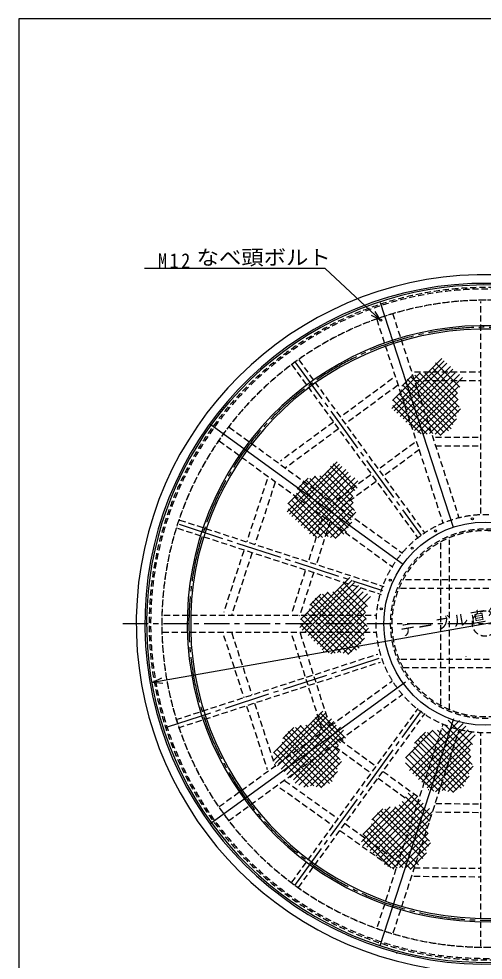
# Model space of a CAD drawing. Units: millimetres, scale not verified. Extents: x -5636 to 5974, y -4212 to 4128.
# Drawn here: x -5636 to -2895, y -1430 to 4128 of the extents above; entities that cross this region are included whole.
import ezdxf
from ezdxf.enums import TextEntityAlignment as Align

# ---------------------------------------------------------------- set-up
doc = ezdxf.new("R2010")
doc.units = ezdxf.units.MM
doc.header["$LTSCALE"] = 30
for name, pattern in [('CHAIN1', [8, 5, -1, 1, -1]), ('CHAIN2', [12, 9, -1, 1, -1]), ('DASHED1', [1.8, 1.2, -0.6])]:
    doc.linetypes.add(name, pattern=pattern)
doc.layers.add('0-0', color=7, linetype='Continuous')
doc.styles.add('ＭＳ ゴシック', font='')
doc.styles.get('ＭＳ ゴシック').set_extended_font_data('MS Gothic')

msp = doc.modelspace()

# ---------------------------------------------------------------- linework, layer by layer
at = {"layer": '0-0'}
for p, q in [((5973.75, 4127.81), (-5636.25, 4127.81)), ((-5636.25, 4127.81), (-5636.25, -4212.19)), ((-3827.92, 2654.44), (-4894.28, 2654.44)), ((-4713.49, 2664.78), (-4713.49, 2663.79)), ((-3500.72, 2348.85), (-3827.92, 2654.44)), ((-2958.97, 2566.42), (-2808.81, 2566.42)), ((-3503.32, 2453.23), (-3072.27, 1126.57)), ((-3500.72, 2348.85), (-3532.48, 2399.75)), ((-3500.72, 2348.85), (-3553.68, 2377.06)), ((-3433.74, 1826.72), (-3138.49, 2121.96)), ((-3419.59, 1812.58), (-3124.35, 2107.82)), ((-3405.45, 1798.44), (-3110.21, 2093.68)), ((-3384.12, 1779.47), (-3087.81, 2075.79)), ((-3367.53, 1765.25), (-3073.12, 2059.66)), ((-3047.51, 1919.33), (-3196.85, 2068.67)), ((-3033.29, 1952.52), (-3176.7, 2095.93)), ((-3429.16, 1874.29), (-3266.57, 2036.88)), ((-3374.64, 1959.63), (-3309.35, 2024.92)), ((-3350.93, 1746.29), (-3059.21, 2038.01)), ((-3073.58, 1732.06), (-3342.64, 2001.11)), ((-3331.97, 1729.69), (-3034.36, 2027.31)), ((-3061.73, 1753.4), (-3322.49, 2014.15)), ((-3310.63, 1715.47), (-3016.45, 2009.65)), ((-3054.62, 1779.47), (-3298.78, 2023.63)), ((-3040.4, 1805.55), (-3271.52, 2036.67)), ((-3035.66, 1834), (-3239.52, 2037.86)), ((-3042.77, 1879.03), (-3213.44, 2049.71)), ((-3099.66, 1694.14), (-3367.53, 1962)), ((-3083.07, 1705.99), (-3358.04, 1980.97)), ((-3301.15, 1696.51), (-3038.61, 1959.05)), ((-3192.11, 1679.91), (-3405.45, 1893.26)), ((-3147.07, 1670.43), (-3388.86, 1912.22)), ((-3125.74, 1684.65), (-3378.19, 1937.11)), ((-3279.82, 1684.65), (-3045.65, 1918.82)), ((-3225.3, 1675.17), (-3427.97, 1877.85)), ((-3260.85, 1677.54), (-3427.97, 1844.66)), ((-3251.37, 1672.8), (-3044.92, 1879.25)), ((-3211.07, 1679.91), (-3043.92, 1847.07)), ((-3177.89, 1675.17), (-3028.53, 1824.53)), ((-4507.84, 1737.13), (-3366.67, 908.02)), ((-3149.44, 1668.06), (-3052.22, 1765.28)), ((-4052.48, 1217.35), (-3757.24, 1512.6)), ((-4038.34, 1203.21), (-3743.1, 1498.45)), ((-4024.2, 1189.07), (-3728.95, 1484.31)), ((-4002.86, 1170.11), (-3706.55, 1466.42)), ((-3986.27, 1155.88), (-3691.86, 1450.29)), ((-3666.25, 1309.96), (-3815.59, 1459.3)), ((-3652.03, 1343.15), (-3795.44, 1486.57)), ((-3637.89, 1357.29), (-3781.3, 1500.71)), ((-4047.9, 1264.92), (-3885.31, 1427.52)), ((-3993.38, 1350.26), (-3928.1, 1415.55)), ((-3969.68, 1136.92), (-3677.95, 1428.64)), ((-3692.33, 1122.7), (-3961.38, 1391.75)), ((-3950.71, 1120.32), (-3653.1, 1417.94)), ((-3680.48, 1144.03), (-3941.23, 1404.78)), ((-3929.38, 1106.1), (-3635.2, 1400.28)), ((-3673.36, 1170.11), (-3917.52, 1414.27)), ((-3659.14, 1196.18), (-3890.26, 1427.3)), ((-3654.4, 1224.63), (-3858.26, 1428.49)), ((-3661.51, 1269.67), (-3832.19, 1440.34)), ((-3718.4, 1084.77), (-3986.27, 1352.63)), ((-3701.81, 1096.62), (-3976.79, 1371.6)), ((-3919.9, 1087.14), (-3657.35, 1349.68)), ((-3810.85, 1070.54), (-4024.2, 1283.89)), ((-3765.81, 1061.06), (-4007.6, 1302.85)), ((-3744.48, 1075.29), (-3996.94, 1327.74)), ((-3898.56, 1075.29), (-3664.39, 1309.45)), ((-3844.04, 1065.8), (-4046.72, 1268.48)), ((-3879.6, 1068.17), (-4046.72, 1235.29)), ((-3870.12, 1063.43), (-3663.66, 1269.88)), ((-3829.82, 1070.54), (-3662.66, 1237.7)), ((-3796.63, 1065.8), (-3647.27, 1215.16)), ((-3768.18, 1058.69), (-3670.96, 1155.91)), ((-4845.75, 211.07), (-914.61, 904.23)), ((-3977.48, 532.98), (-3682.24, 828.23)), ((-3963.34, 518.84), (-3668.1, 814.09)), ((-3949.2, 504.7), (-3653.96, 799.94)), ((-3927.86, 485.74), (-3631.55, 782.05)), ((-3577.03, 658.78), (-3720.45, 802.2)), ((-3972.9, 580.56), (-3810.31, 743.15)), ((-3918.38, 665.89), (-3853.1, 731.18)), ((-3911.27, 471.51), (-3616.86, 765.92)), ((-3894.68, 452.55), (-3602.95, 744.27)), ((-3875.71, 435.96), (-3578.1, 733.57)), ((-3598.37, 485.74), (-3842.53, 729.9)), ((-3584.14, 511.81), (-3815.26, 742.93)), ((-3579.4, 540.26), (-3783.26, 744.12)), ((-3586.51, 585.3), (-3757.19, 755.97)), ((-3591.25, 625.6), (-3740.59, 774.94)), ((-3643.4, 400.4), (-3911.27, 668.26)), ((-3626.81, 412.25), (-3901.79, 687.23)), ((-3617.33, 438.33), (-3886.38, 707.38)), ((-3605.48, 459.66), (-3866.23, 720.42)), ((-3854.38, 421.73), (-3560.2, 715.91)), ((-3690.81, 376.69), (-3932.6, 618.48)), ((-3669.48, 390.92), (-3921.94, 643.37)), ((-3844.9, 402.77), (-3582.35, 665.31)), ((-3823.56, 390.92), (-3589.39, 625.09)), ((-3769.04, 381.44), (-3971.72, 584.11)), ((-3735.85, 386.18), (-3949.2, 599.52)), ((-3795.12, 379.06), (-3588.67, 585.52)), ((-3804.6, 383.81), (-3971.72, 550.93)), ((-3754.82, 386.18), (-3587.66, 553.33)), ((-3721.63, 381.44), (-3572.27, 530.79)), ((-3693.18, 374.32), (-3595.97, 471.54)), ((-4508.27, -625.39), (-3354.31, 213)), ((-4136.86, -254.51), (-3841.61, 40.74)), ((-4122.71, -268.65), (-3827.47, 26.59)), ((-4108.57, -282.79), (-3813.33, 12.45)), ((-3736.49, -147.75), (-3885.83, 1.59)), ((-3722.34, -133.61), (-3871.68, 15.73)), ((-3708.2, -119.47), (-3857.54, 29.87)), ((-4132.28, -206.94), (-3969.69, -44.35)), ((-4087.24, -301.76), (-3790.93, -5.44)), ((-4070.64, -315.98), (-3776.23, -21.57)), ((-4054.05, -334.94), (-3762.33, -43.22)), ((-4035.09, -351.54), (-3737.47, -53.92)), ((-3743.52, -275.68), (-3974.64, -44.56)), ((-3738.77, -247.23), (-3942.64, -43.37)), ((-3745.89, -202.19), (-3916.56, -31.52)), ((-3750.63, -161.9), (-3899.97, -12.56)), ((-3502.9, -1344.66), (-3067.05, -3.26)), ((-3330.45, -310.92), (-3035.21, -15.67)), ((-3309.12, -329.88), (-3012.81, -33.57)), ((-3292.53, -344.1), (-2998.12, -49.69)), ((-2972.51, -190.02), (-3121.85, -40.68)), ((-2958.29, -156.83), (-3101.7, -13.42)), ((-4801.22, -60.68), (-4801.43, -60.74)), ((-4077.75, -121.6), (-4012.47, -56.31)), ((-3786.18, -375.24), (-4061.16, -100.26)), ((-3776.7, -349.17), (-4045.75, -80.11)), ((-3764.85, -327.83), (-4025.6, -67.08)), ((-4013.75, -365.76), (-3719.57, -71.58)), ((-3757.74, -301.76), (-4001.9, -57.59)), ((-3354.16, -235.06), (-3191.57, -72.47)), ((-3299.64, -149.72), (-3234.35, -84.44)), ((-3275.93, -363.07), (-2984.21, -71.34)), ((-2998.59, -377.29), (-3267.64, -108.24)), ((-3256.97, -379.66), (-2959.36, -82.05)), ((-2986.73, -355.96), (-3247.49, -95.2)), ((-3235.63, -393.88), (-2941.45, -99.7)), ((-2979.62, -329.88), (-3223.78, -85.72)), ((-2965.4, -303.8), (-3196.52, -72.68)), ((-2960.66, -275.36), (-3163.85, -72.16)), ((-2967.77, -230.32), (-3138.44, -59.64)), ((-3828.85, -396.57), (-4081.31, -144.12)), ((-3802.78, -387.09), (-4070.64, -119.23)), ((-4004.27, -384.72), (-3741.73, -122.18)), ((-3982.93, -396.57), (-3748.77, -162.41)), ((-3024.66, -415.22), (-3292.53, -147.35)), ((-3008.07, -403.37), (-3283.04, -128.39)), ((-3226.15, -412.85), (-2963.61, -150.31)), ((-3928.41, -406.06), (-4131.09, -203.38)), ((-3895.23, -401.32), (-4108.57, -187.97)), ((-3850.19, -410.8), (-4091.98, -169.01)), ((-3954.49, -408.43), (-3748.04, -201.98)), ((-3117.11, -429.44), (-3330.45, -216.1)), ((-3072.07, -438.92), (-3313.86, -197.13)), ((-3050.74, -424.7), (-3303.19, -172.24)), ((-3204.82, -424.7), (-2970.65, -190.53)), ((-3914.19, -401.32), (-3747.03, -234.16)), ((-3881, -406.06), (-3731.64, -256.7)), ((-3150.3, -434.18), (-3352.97, -231.5)), ((-3185.85, -431.81), (-3352.97, -264.69)), ((-3176.37, -436.55), (-2969.92, -230.1)), ((-3136.07, -429.44), (-2968.92, -262.28)), ((-3852.56, -413.17), (-3755.34, -315.95)), ((-3102.89, -434.18), (-2953.53, -284.82)), ((-3074.44, -441.29), (-2977.22, -344.07)), ((-3606.03, -754.45), (-3301.23, -449.65)), ((-3582.32, -763.93), (-3287.08, -468.69)), ((-3560.99, -782.89), (-3264.68, -486.58)), ((-3224.38, -643.03), (-3373.72, -493.69)), ((-3210.16, -609.85), (-3353.57, -466.43)), ((-3200.67, -581.4), (-3336.98, -445.1)), ((-3613.14, -730.74), (-3415.2, -532.8)), ((-3606.03, -688.07), (-3443.44, -525.48)), ((-3551.51, -602.74), (-3486.22, -537.45)), ((-3544.39, -797.12), (-3249.99, -502.71)), ((-3527.8, -816.08), (-3236.08, -524.36)), ((-3508.84, -832.67), (-3211.22, -535.06)), ((-3238.6, -808.97), (-3499.36, -548.22)), ((-3487.5, -846.9), (-3193.32, -552.72)), ((-3231.49, -782.89), (-3475.65, -538.73)), ((-3217.27, -756.82), (-3425.34, -548.74)), ((-3212.53, -728.37), (-3416.39, -524.51)), ((-3219.64, -683.33), (-3390.31, -512.66)), ((-3276.53, -868.23), (-3544.39, -600.37)), ((-3250.45, -830.3), (-3519.5, -561.25)), ((-3478.02, -865.86), (-3215.48, -603.32)), ((-3323.94, -891.94), (-3565.73, -650.15)), ((-3302.6, -877.71), (-3555.06, -625.26)), ((-3456.69, -877.71), (-3222.52, -643.54)), ((-3402.17, -887.2), (-3604.84, -684.52)), ((-3437.72, -884.82), (-3604.84, -717.71)), ((-3368.98, -882.45), (-3582.32, -669.11)), ((-3428.24, -889.57), (-3221.79, -683.12)), ((-3387.94, -882.45), (-3220.78, -715.3)), ((-3354.76, -887.2), (-3205.4, -737.84)), ((-3326.31, -894.31), (-3229.09, -797.09))]:
    msp.add_line(p, q, dxfattribs=at)
at = {"layer": '0-0', "linetype": 'DASHED1'}
for p, q in [((-2909.2, 1206.36), (-2909.2, 2458.26)), ((-3523.49, 2353.49), (-3132.69, 1150.74)), ((-3429.84, 2388.88), (-3037.82, 1182.36)), ((-3983.12, 2113.67), (-3241.22, 1092.52)), ((-4024.13, 2085.04), (-3281.67, 1063.13)), ((-3429.68, 2003.15), (-3738.57, 1775.96)), ((-3300.82, 2042.62), (-2909.22, 2042.62)), ((-3400.06, 1962.87), (-3709.72, 1735.11)), ((-3300.82, 1992.62), (-2909.22, 1992.62)), ((-3116.21, 1850.66), (-3116.19, 1850.7)), ((-3778.62, 1746.5), (-4091.27, 1516.54)), ((-4394.95, 1716.92), (-3370.77, 972.8)), ((-3748.9, 1706.29), (-4061.65, 1476.26)), ((-3252.94, 1678.66), (-3253.01, 1678.88)), ((-4453.2, 1635.63), (-3427.45, 890.38)), ((-3300.22, 1624.43), (-3511.07, 1469.52)), ((-3175.92, 1657.31), (-2910.84, 1657.31)), ((-3270.62, 1584.13), (-3480.36, 1430.04)), ((-3175.92, 1607.31), (-2907.69, 1607.31)), ((-4170.71, 1406.88), (-4290.68, 1040.42)), ((-4123.19, 1391.33), (-4243.48, 1023.91)), ((-3558.25, 1434.85), (-3770.05, 1279.25)), ((-3526.3, 1396.29), (-3740.44, 1238.95)), ((-3741.61, 1243.45), (-3741.6, 1243.5)), ((-3734.95, 1241.29), (-3734.94, 1241.33)), ((-4687.3, 1168.54), (-3480.6, 776.46)), ((-3847.09, 1171.53), (-3927.42, 923.23)), ((-4699.14, 1119.82), (-3496.05, 728.91)), ((-3799.52, 1156.14), (-3879.77, 908.08)), ((-3144.2, 78.95), (-3144.2, 1035.34)), ((-3094.2, 49.64), (-3094.2, 1051.32)), ((-4308.32, 986.54), (-4426.85, 624.48)), ((-4260.2, 972.82), (-4379.34, 608.92)), ((-3945.1, 868.61), (-4026.39, 617.33)), ((-3894.96, 861.15), (-3978.82, 601.94)), ((-3354.05, 816.94), (-2397.65, 816.94)), ((-3383.35, 766.94), (-2371.01, 766.94)), ((-4779.29, 606.94), (-3527.94, 606.94)), ((-4714.54, 553.95), (-4714.54, 559.8)), ((-3666.61, 559.08), (-3666.6, 559.13)), ((-3659.95, 556.92), (-3659.94, 556.96)), ((-3587.07, 581.94), (-3585.5, 581.94)), ((-4786.73, 506.94), (-3530.94, 506.94)), ((-4379.42, 502.12), (-4260.98, 137.96)), ((-3975.88, 502.12), (-3801.01, -47.46)), ((-4426.97, 486.66), (-4307.81, 120.3)), ((-4023.52, 486.96), (-3848.66, -62.62)), ((-4707.31, -9.73), (-3517.21, 376.96)), ((-3380.69, 346.94), (-2371.01, 346.94)), ((-2996.65, 363.93), (-2997.1, 363.31)), ((-4693.65, -57.86), (-3501.76, 329.4)), ((-3367.37, 296.94), (-2402.98, 296.94)), ((-4453.19, -523.57), (-3432.7, 217.85)), ((-4398.2, -607.23), (-3372.29, 138.14)), ((-4291.31, 69.56), (-4169.47, -305.05)), ((-4244.32, 86.74), (-4121.92, -289.59)), ((-4024.33, -970.47), (-3278.37, 56.26)), ((-3984.47, -1000.66), (-3237.92, 26.87)), ((-3518.82, -1231.86), (-3130.09, -35.49)), ((-3425.82, -1269.26), (-3036.69, -71.61)), ((-2909.2, -1347.17), (-2909.2, -84.87)), ((-3741.34, -128.24), (-3523.56, -287.34)), ((-3770.83, -168.61), (-3558.29, -323.88)), ((-3047.87, -256.53), (-3047.85, -256.49)), ((-3041.21, -258.7), (-3041.2, -258.65)), ((-3484.8, -315.65), (-3274.99, -468.92)), ((-4065.27, -371.19), (-3749.95, -596.23)), ((-3515.53, -355.12), (-3304.48, -509.3)), ((-4094.31, -411.88), (-3781.99, -634.78)), ((-3174.94, -555.22), (-2905.63, -557.81)), ((-3174.46, -505.23), (-2905.6, -507.81)), ((-3740.32, -664.53), (-3421.32, -892.2)), ((-3710.53, -624.36), (-3392.27, -851.5)), ((-3302.91, -885.01), (-2907.92, -887.66)), ((-3303.25, -935.01), (-2907.9, -937.66)), ((-4047.11, -1085.31), (-4047.21, -1085.44))]:
    msp.add_line(p, q, dxfattribs=at)
at = {"layer": '0-0', "linetype": 'CHAIN2'}
for p, q in [((-4006.4, 2103.18), (-3261.44, 1077.83)), ((-4690.6, 1143.33), (-3488.32, 752.69)), ((-4759.12, -52.85), (-3509.49, 353.18)), ((-4007.19, -989.41), (-3258.14, 41.56)), ((-3404.77, -1390.36), (-3404.39, -1388.94))]:
    msp.add_line(p, q, dxfattribs=at)
at = {"layer": '0-0', "linetype": 'CHAIN1'}
for p, q in [((-3922.07, 1310.01), (-3923.93, 1311.36)), ((-5022.59, 556.94), (-893.67, 556.94)), ((-4845.75, 211.07), (-4791.37, 236.42)), ((-4845.75, 211.07), (-4785.98, 205.84))]:
    msp.add_line(p, q, dxfattribs=at)
at = {"layer": '0-0'}
for centre, radius in [((-3499.47, 2348.57), 6), ((-2958.7, 1175.19), 6), ((-2881.2, 556.74), 599.99), ((-3176.04, 1103.85), 6), ((-3313.74, 1002.64), 6), ((-3443.15, 813.51), 6), ((-3496.24, 644.28), 6)]:
    msp.add_circle(centre, radius, dxfattribs=at)
at = {"layer": '0-0', "linetype": 'DASHED1'}
for centre, radius in [((-2881.2, 556.74), 644.99), ((-2881.2, 556.74), 559.99), ((-2881.2, 556.74), 550.99), ((-2883.81, 557.41), 75)]:
    msp.add_circle(centre, radius, dxfattribs=at)
at = {"layer": '0-0'}
for centre, radius, start, end in [((-2883.05, 557.11), 2059.98, 85.62736, 348.53444), ((-2882, 556.28), 2009.98, 92.27119, 357.89876), ((-2882, 556.28), 1999.98, 49.37194, 357.89876), ((-2882, 556.28), 1759.98, 358.16639, 357.89876), ((-2882, 556.28), 1739.98, 358.45724, 357.89876)]:
    msp.add_arc(centre, radius, start, end, dxfattribs=at)
at = {"layer": '0-0', "linetype": 'DASHED1'}
for radius, start, end in [(1984.98, 49.456, 357.89876), (1975.98, 48.88921, 357.89876), (1909.98, 20.4817, 357.02328), (1909.98, 49.37194, 357.89876)]:
    msp.add_arc((-2882, 556.28), radius, start, end, dxfattribs=at)
at = {"layer": '0-0', "linetype": 'CHAIN2'}
msp.add_arc((-2882, 556.28), 1749.98, 357.92972, 357.89876, dxfattribs=at)
at = {"layer": '0-0', "linetype": 'CHAIN1'}
for centre in [(-3248.96, 1827.12), (-2630.22, 1011.5)]:
    msp.add_arc(centre, 1549.98, 247.6449, 247.80629, dxfattribs=at)

# ---------------------------------------------------------------- texts
at = {"layer": '0-0', "style": 'ＭＳ ゴシック', "width": 1.1}
msp.add_text('なべ頭ボルト', height=87.98, dxfattribs=at).set_placement((-4586.71, 2648.86), align=Align.BOTTOM_LEFT)
at = {"layer": '0-0', "insert": (-4814.61, 2655.48), "char_height": 87.98, "attachment_point": 7, "style": 'ＭＳ ゴシック'}
msp.add_mtext('\\T1.27;\\W0.9;M12', dxfattribs=at)
at = {"layer": '0-0', "insert": (-3377.26, 475.39), "char_height": 65.98, "attachment_point": 7, "rotation": 10, "style": 'ＭＳ ゴシック'}
msp.add_mtext('\\T1.17;テーブル直径', dxfattribs=at)

doc.saveas('drawing.dxf')
